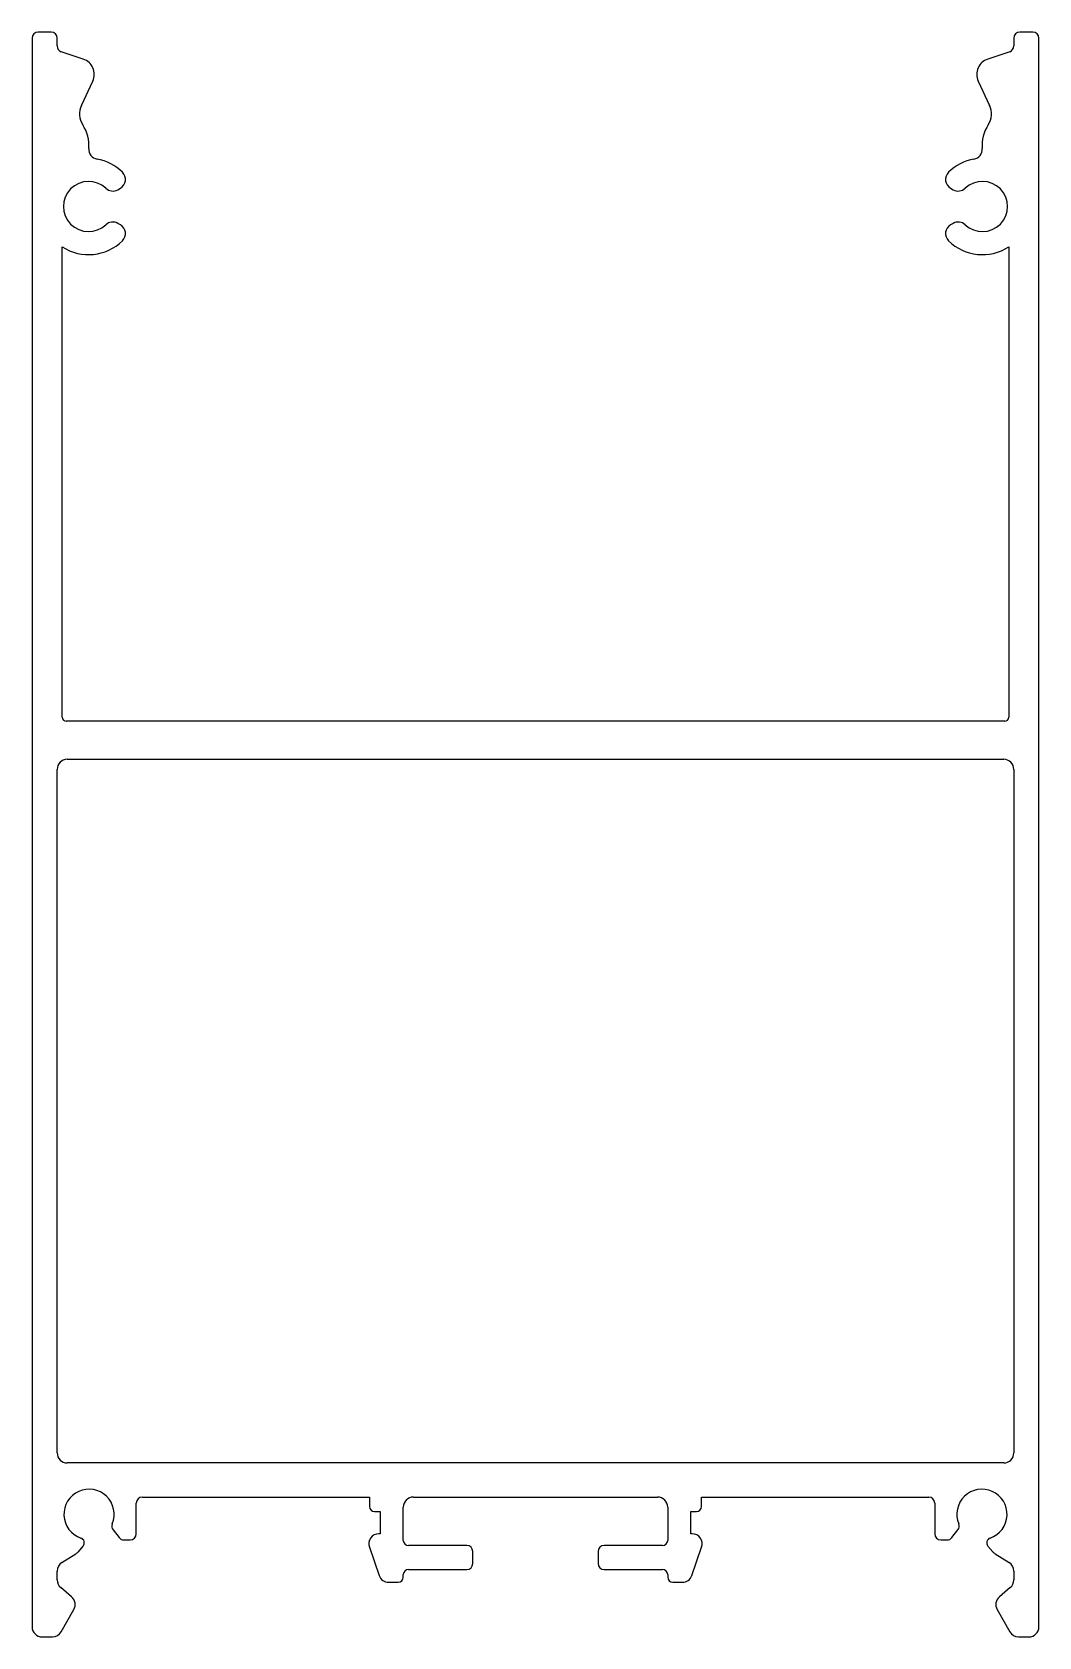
# Model space of a CAD drawing. Extents: x 2.8 to 52.9, y 2.1 to 82.
import ezdxf

# ---------------------------------------------------------------- set-up
doc = ezdxf.new("R2010")
doc.units = 0
doc.layers.get('0').update_dxf_attribs({"linetype": 'CONTINUOUS'})

msp = doc.modelspace()

# ---------------------------------------------------------------- linework, layer by layer
for p, q in [((2.765, 81.741), (2.765, 2.577)), ((3.715, 82.041), (3.065, 82.041)), ((4.015, 81.349), (4.015, 81.741)), ((51.665, 81.741), (51.665, 81.349)), ((52.615, 82.041), (51.965, 82.041)), ((52.915, 2.577), (52.915, 81.741)), ((5.315, 80.699), (4.22, 81.065)), ((51.46, 81.065), (50.366, 80.699)), ((5.218, 78.39), (5.786, 79.601)), ((49.895, 79.601), (50.462, 78.39)), ((7.03, 74.189), (7.165, 74.267)), ((48.516, 74.267), (48.651, 74.189)), ((7.165, 72.434), (7.03, 72.512)), ((48.651, 72.512), (48.516, 72.434)), ((4.265, 47.905), (4.265, 71.341)), ((51.415, 71.341), (51.415, 47.905)), ((51.215, 47.705), (4.465, 47.705)), ((4.515, 45.805), (51.165, 45.805)), ((4.015, 11.245), (4.015, 45.305)), ((51.665, 45.305), (51.665, 11.245)), ((51.165, 10.745), (4.515, 10.745)), ((8.256, 9.045), (19.576, 9.045)), ((19.576, 9.045), (19.576, 8.572)), ((21.756, 9.045), (33.924, 9.045)), ((36.105, 8.572), (36.105, 9.045)), ((36.105, 9.045), (47.425, 9.045)), ((7.956, 7.209), (7.956, 8.745)), ((19.826, 8.322), (20.098, 8.322)), ((20.098, 8.322), (20.098, 7.217)), ((21.256, 6.884), (21.256, 8.545)), ((34.424, 8.545), (34.424, 6.884)), ((35.582, 7.217), (35.582, 8.322)), ((35.582, 8.322), (35.855, 8.322)), ((47.725, 8.745), (47.725, 7.209)), ((6.797, 7.405), (7.099, 7.023)), ((20.098, 7.217), (20.037, 7.217)), ((35.643, 7.217), (35.582, 7.217)), ((48.581, 7.023), (48.884, 7.405)), ((5.068, 6.322), (5.307, 6.606)), ((7.335, 6.909), (7.656, 6.909)), ((19.564, 6.554), (20.053, 5.135)), ((24.417, 6.634), (21.506, 6.634)), ((34.174, 6.634), (31.263, 6.634)), ((35.628, 5.135), (36.116, 6.554)), ((48.025, 6.909), (48.346, 6.909)), ((50.374, 6.606), (50.613, 6.322)), ((4.249, 5.779), (4.951, 6.22)), ((24.717, 5.734), (24.717, 6.334)), ((30.963, 6.334), (30.963, 5.734)), ((50.729, 6.22), (51.431, 5.779)), ((4.015, 4.915), (4.015, 5.356)), ((21.256, 5.048), (21.256, 5.184)), ((21.506, 5.434), (24.417, 5.434)), ((31.263, 5.434), (34.174, 5.434)), ((34.424, 5.184), (34.424, 5.048)), ((51.665, 5.356), (51.665, 4.915)), ((4.735, 4.071), (4.191, 4.535)), ((20.526, 4.798), (21.006, 4.798)), ((34.674, 4.798), (35.155, 4.798)), ((51.49, 4.535), (50.945, 4.071)), ((4.212, 2.33), (4.846, 3.443)), ((50.835, 3.443), (51.468, 2.33)), ((3.265, 2.077), (3.777, 2.077)), ((51.903, 2.077), (52.415, 2.077))]:
    msp.add_line(p, q)
for centre, radius, start, end in [((3.065, 81.741), 0.3, 90, 180), ((3.715, 81.741), 0.3, 0, 90), ((51.965, 81.741), 0.3, 90, 180), ((52.615, 81.741), 0.3, 0, 90), ((4.315, 81.349), 0.3, 180, 251.53784), ((51.365, 81.349), 0.3, 288.46216, 0), ((5.061, 79.94), 0.8, 334.88475, 71.53784), ((50.619, 79.94), 0.8, 108.46216, 205.11525), ((6.124, 77.966), 1, 154.88475, 213.01887), ((49.557, 77.966), 1, 326.98113, 25.11525), ((3.666, 76.369), 1.931, 356.13096, 33.01887), ((52.014, 76.369), 1.931, 146.98113, 183.86904), ((6.091, 76.205), 0.5, 176.13096, 259.79198), ((49.589, 76.205), 0.5, 280.20802, 3.86904), ((5.577, 73.351), 2.4, 45.25752, 79.79198), ((50.103, 73.351), 2.4, 100.20802, 134.74248), ((5.577, 73.351), 1.25, 46.60155, 313.39845), ((6.915, 74.7), 0.5, 300, 45.25752), ((48.766, 74.7), 0.5, 134.74248, 240), ((50.103, 73.351), 1.25, 226.60155, 133.39845), ((6.78, 74.622), 0.5, 226.60155, 300), ((48.901, 74.622), 0.5, 240, 313.39845), ((6.78, 72.079), 0.5, 60, 133.39845), ((6.915, 72.001), 0.5, 314.74248, 60), ((48.766, 72.001), 0.5, 120, 225.25752), ((48.901, 72.079), 0.5, 46.60155, 120), ((5.577, 73.351), 2.4, 236.85496, 314.74248), ((50.103, 73.351), 2.4, 225.25752, 303.14504), ((4.465, 47.905), 0.2, 180, 270), ((51.215, 47.905), 0.2, 270, 0), ((4.515, 45.305), 0.5, 90, 180), ((51.165, 45.305), 0.5, 0, 90), ((4.515, 11.245), 0.5, 180, 270), ((51.165, 11.245), 0.5, 270, 0), ((5.6, 8.186), 1.25, 337.41411, 251.13724), ((8.256, 8.745), 0.3, 90, 180), ((21.756, 8.545), 0.5, 90, 180), ((33.924, 8.545), 0.5, 360, 90), ((47.425, 8.745), 0.3, 0, 90), ((50.08, 8.186), 1.25, 288.86276, 202.58589), ((19.826, 8.572), 0.25, 180, 270), ((35.855, 8.572), 0.25, 270, 0), ((7.032, 7.591), 0.3, 157.41411, 218.40928), ((7.656, 7.209), 0.3, 270, 360), ((20.037, 6.717), 0.5, 90, 198.99157), ((35.643, 6.717), 0.5, 341.00843, 90), ((48.025, 7.209), 0.3, 180, 270), ((48.649, 7.591), 0.3, 321.59072, 22.58589), ((5.116, 6.767), 0.25, 319.91396, 71.13724), ((7.335, 7.209), 0.3, 218.40928, 270), ((21.506, 6.884), 0.25, 180, 270), ((24.417, 6.334), 0.3, 0, 90), ((31.263, 6.334), 0.3, 90, 180), ((34.174, 6.884), 0.25, 270, 0), ((48.346, 7.209), 0.3, 270, 321.59072), ((50.565, 6.767), 0.25, 108.86276, 220.08604), ((4.515, 5.356), 0.5, 122.1637, 180), ((4.685, 6.644), 0.5, 302.1637, 319.91396), ((24.417, 5.734), 0.3, 270, 360), ((31.263, 5.734), 0.3, 180, 270), ((50.995, 6.644), 0.5, 220.08604, 237.8363), ((51.165, 5.356), 0.5, 360, 57.8363), ((4.515, 4.915), 0.5, 180, 229.5615), ((20.526, 5.298), 0.5, 198.99157, 270), ((21.006, 5.048), 0.25, 270, 0), ((21.506, 5.184), 0.25, 90, 180), ((34.174, 5.184), 0.25, 360, 90), ((34.674, 5.048), 0.25, 180, 270), ((35.155, 5.298), 0.5, 270, 341.00843), ((51.165, 4.915), 0.5, 310.4385, 0), ((4.411, 3.69), 0.5, 330.3533, 49.5615), ((51.269, 3.69), 0.5, 130.4385, 209.6467), ((3.265, 2.577), 0.5, 180, 270), ((52.415, 2.577), 0.5, 270, 0), ((3.777, 2.577), 0.5, 270, 330.3533), ((51.903, 2.577), 0.5, 209.6467, 270)]:
    msp.add_arc(centre, radius, start, end)

doc.saveas('drawing.dxf')
